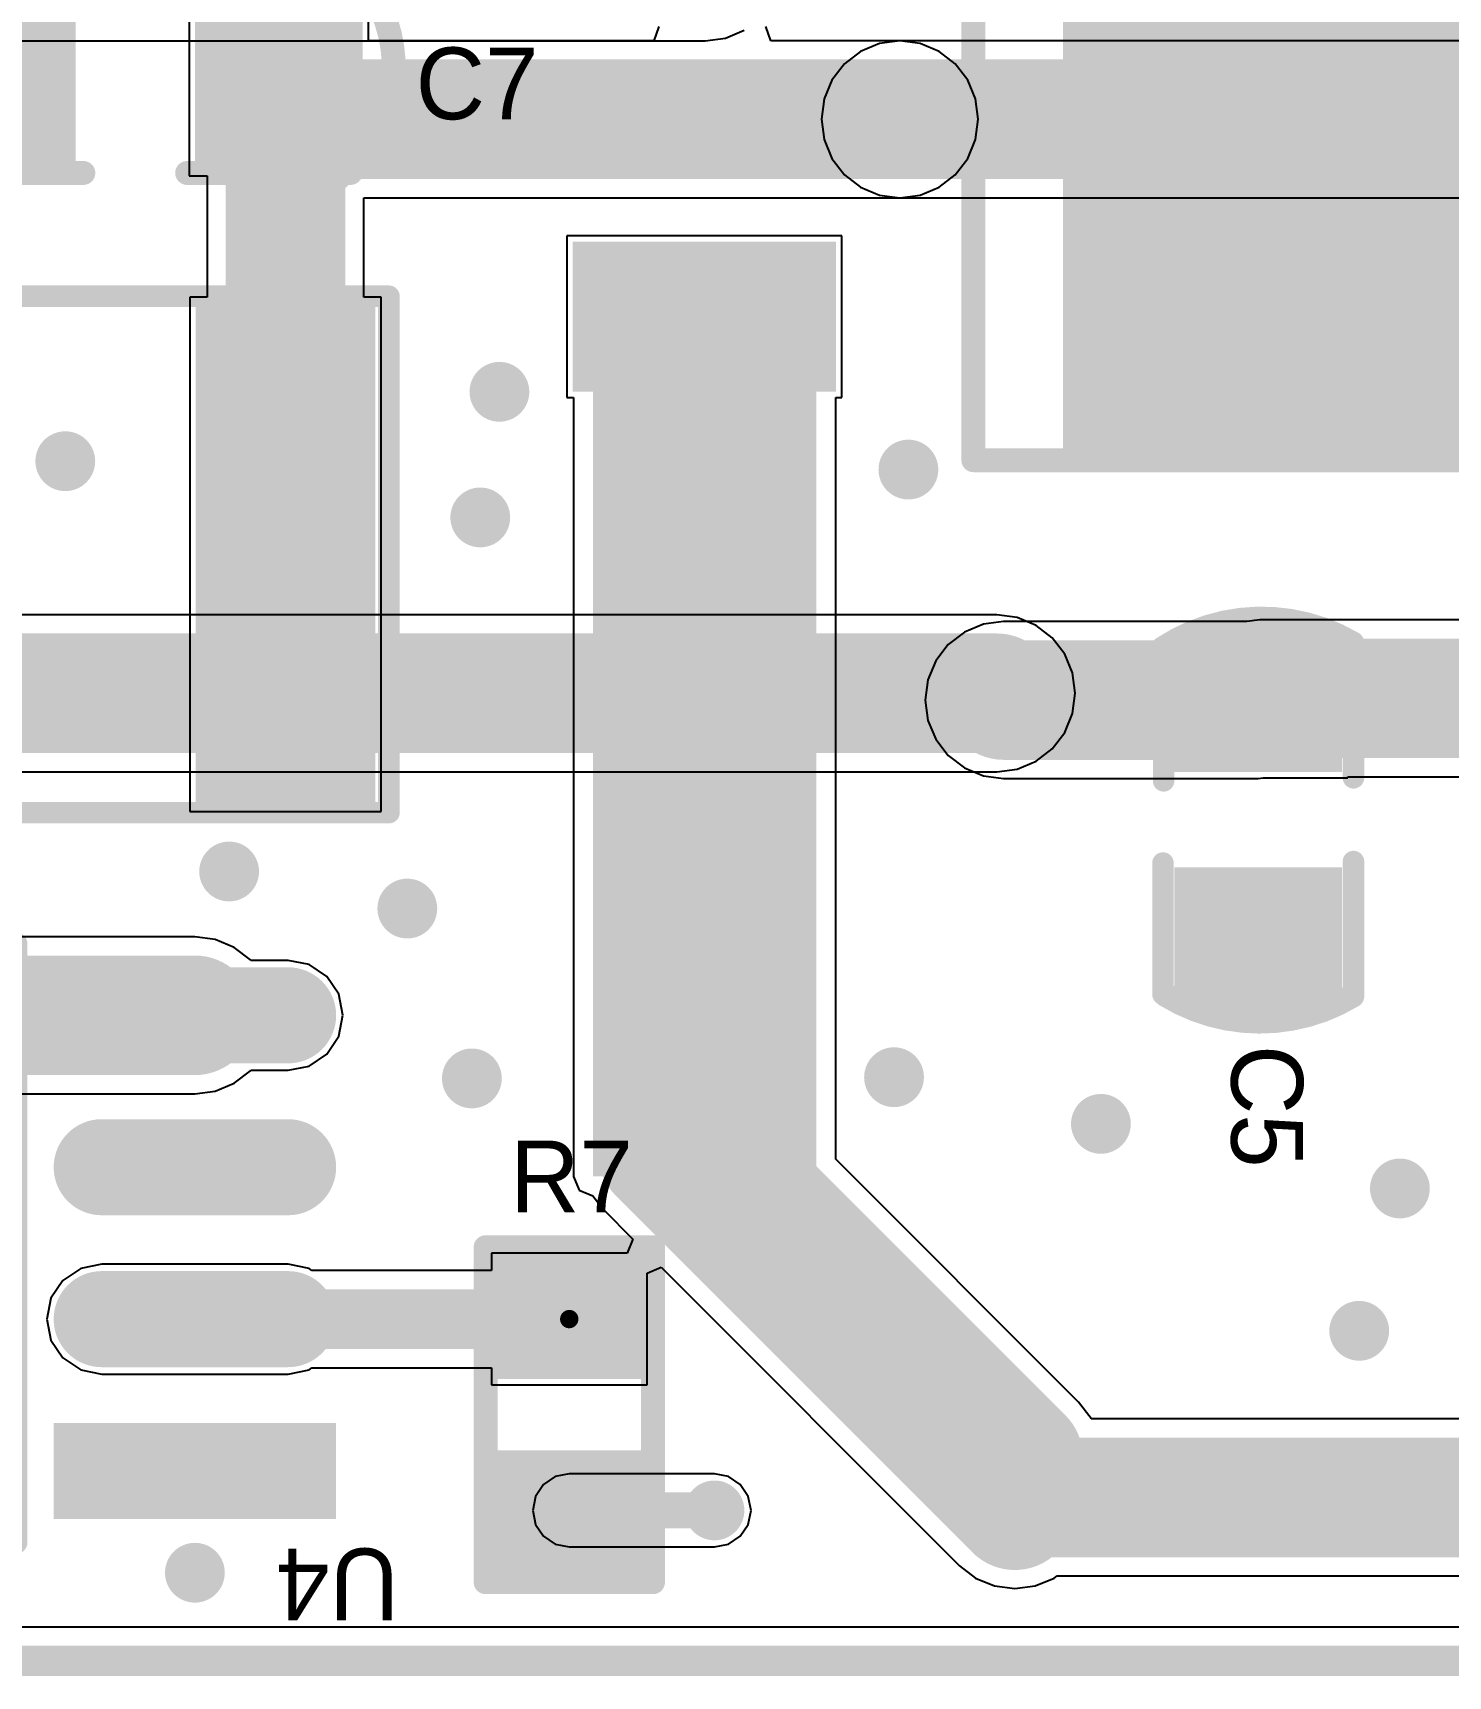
# Model space of a CAD drawing. Extents: x 23 to 127, y 48 to 72.
# Drawn here: x 42.67 to 54.51, y 48.05 to 61.79 of the extents above; entities that cross this region are included whole.
import ezdxf

# ---------------------------------------------------------------- set-up
doc = ezdxf.new("R2010")
doc.units = 0
doc.layers.get('0').update_dxf_attribs({"linetype": 'CONTINUOUS'})
for name, color, linetype in [('BOTTOMLAYER', 5, 'CONTINUOUS'), ('KEEPOUTLAYER', 6, 'CONTINUOUS'), ('MULTILAYER', 9, 'CONTINUOUS'), ('TOPLAYER', 1, 'CONTINUOUS'), ('TOPOVERLAY', 2, 'CONTINUOUS'), ('TOPPASTE', 8, 'CONTINUOUS'), ('TOPSOLDER', 216, 'CONTINUOUS')]:
    doc.layers.add(name, color=color, linetype=linetype)

# ---------------------------------------------------------------- blocks, each defined once
blk = doc.blocks.new('C_0805_5')
at = {"layer": 'TOPLAYER'}
for points in [[(-0.500002, -0.599999), (-0.500002, 0.599999), (-1.5, -0.599999), (-1.5, 0.599999)], [(1.5, -0.599999), (1.5, 0.599999), (0.500002, -0.599999), (0.500002, 0.599999)]]:
    blk.add_solid(points, dxfattribs=at)
at = {"layer": 'TOPOVERLAY', "const_width": 0.2}
for points in [[(-1.434117, -0.795774, -0.285513), (-1.475064, 0.788495)], [(1.4732, 0.7874, -0.279994), (1.467485, -0.771251)]]:
    blk.add_lwpolyline(points, format="xyb", dxfattribs=at)
at = {"layer": 'TOPOVERLAY'}
for points, const_width in [([(-1.525064, 0.788495, 1), (-1.425064, 0.788495, 1)], 0.1), ([(-1.505499, 0.796595, 1), (-1.415501, 0.796595, 1)], 0.09), ([(-0.394998, 0.796595, 1), (-0.305001, 0.796595, 1)], 0.09), ([(0.305001, 0.796595, 1), (0.394998, 0.796595, 1)], 0.09), ([(1.4232, 0.7874, 1), (1.5232, 0.7874, 1)], 0.1), ([(1.428201, 0.796595, 1), (1.518199, 0.796595, 1)], 0.09), ([(1.417485, -0.771251, 1), (1.517485, -0.771251, 1)], 0.1), ([(-1.484117, -0.795774, 1), (-1.384117, -0.795774, 1)], 0.1), ([(-1.480099, -0.790905, 1), (-1.390101, -0.790905, 1)], 0.09), ([(-0.369598, -0.790905, 1), (-0.279601, -0.790905, 1)], 0.09), ([(0.317701, -0.796595, 1), (0.407698, -0.796595, 1)], 0.09), ([(1.415501, -0.796595, 1), (1.505499, -0.796595, 1)], 0.09)]:
    blk.add_lwpolyline(points, format="xyb", close=True, dxfattribs=dict(at, const_width=const_width))
at = {"layer": 'TOPOVERLAY', "const_width": 0.18}
for points in [[(-0.349999, 0.796595), (-1.4605, 0.796595)], [(1.4732, 0.796595), (0.349999, 0.796595)], [(-0.324599, -0.790905), (-1.4351, -0.790905)], [(1.4605, -0.796595), (0.362699, -0.796595)]]:
    blk.add_lwpolyline(points, dxfattribs=at)
at = {"layer": 'TOPPASTE'}
for points in [[(-0.500002, -0.599999), (-0.500002, 0.599999), (-1.5, -0.599999), (-1.5, 0.599999)], [(1.5, -0.599999), (1.5, 0.599999), (0.500002, -0.599999), (0.500002, 0.599999)]]:
    blk.add_solid(points, dxfattribs=at)
at = {"layer": 'TOPSOLDER'}
for points in [[(-0.398402, -0.701599), (-0.398402, 0.701599), (-1.6016, -0.701599), (-1.6016, 0.701599)], [(1.6016, -0.701599), (1.6016, 0.701599), (0.398402, -0.701599), (0.398402, 0.701599)]]:
    blk.add_solid(points, dxfattribs=at)
blk = doc.blocks.new('C_1206_7')
at = {"layer": 'TOPLAYER'}
for points in [[(-1.799999, -0.749999), (-0.600001, -0.749999), (-1.799999, 0.749999), (-0.600001, 0.749999)], [(0.600001, -0.749999), (1.799999, -0.749999), (0.600001, 0.749999), (1.799999, 0.749999)]]:
    blk.add_solid(points, dxfattribs=at)
at = {"layer": 'TOPOVERLAY', "const_width": 0.2}
for points in [[(-1.799999, -0.875, -0.414214), (-1.799999, 0.875)], [(1.799999, 0.875, -0.414214), (1.799999, -0.875)]]:
    blk.add_lwpolyline(points, format="xyb", dxfattribs=at)
for points in [[(-1.799999, 0.875), (-0.433997, 0.875)], [(0.433997, 0.875), (1.799999, 0.875)], [(-1.799999, -0.875), (-0.433997, -0.875)], [(0.433997, -0.875), (1.799999, -0.875)]]:
    blk.add_lwpolyline(points, dxfattribs=at)
at = {"layer": 'TOPOVERLAY', "const_width": 0.1}
for points in [[(-1.849999, 0.875, 1), (-1.749999, 0.875, 1)], [(-1.849999, 0.875, 1), (-1.749999, 0.875, 1)], [(-0.483997, 0.875, 1), (-0.383997, 0.875, 1)], [(0.383997, 0.875, 1), (0.483997, 0.875, 1)], [(1.749999, 0.875, 1), (1.849999, 0.875, 1)], [(1.749999, 0.875, 1), (1.849999, 0.875, 1)], [(-1.849999, -0.875, 1), (-1.749999, -0.875, 1)], [(-1.849999, -0.875, 1), (-1.749999, -0.875, 1)], [(-0.483997, -0.875, 1), (-0.383997, -0.875, 1)], [(0.383997, -0.875, 1), (0.483997, -0.875, 1)], [(1.749999, -0.875, 1), (1.849999, -0.875, 1)], [(1.749999, -0.875, 1), (1.849999, -0.875, 1)]]:
    blk.add_lwpolyline(points, format="xyb", close=True, dxfattribs=at)
at = {"layer": 'TOPPASTE'}
for points in [[(-1.799999, -0.749999), (-0.600001, -0.749999), (-1.799999, 0.749999), (-0.600001, 0.749999)], [(0.600001, -0.749999), (1.799999, -0.749999), (0.600001, 0.749999), (1.799999, 0.749999)]]:
    blk.add_solid(points, dxfattribs=at)
at = {"layer": 'TOPSOLDER'}
for points in [[(-1.901599, -0.851598), (-0.498401, -0.851598), (-1.901599, 0.851598), (-0.498401, 0.851598)], [(0.498401, -0.851598), (1.901599, -0.851598), (0.498401, 0.851598), (1.901599, 0.851598)]]:
    blk.add_solid(points, dxfattribs=at)
blk = doc.blocks.new('R_0603_34')
at = {"layer": 'TOPLAYER'}
for points in [[(-0.400002, -0.499999), (-0.400002, 0.499999), (-1.2, -0.499999), (-1.2, 0.499999)], [(1.2, -0.499999), (1.2, 0.499999), (0.400002, -0.499999), (0.400002, 0.499999)]]:
    blk.add_solid(points, dxfattribs=at)
at = {"layer": 'TOPOVERLAY', "const_width": 0.2}
for points in [[(-1.4, 0.700001), (1.4, 0.700001)], [(-1.4, 0.700001), (-1.4, -0.700001)], [(1.4, 0.700001), (1.4, -0.700001)], [(-1.4, -0.700001), (1.4, -0.700001)]]:
    blk.add_lwpolyline(points, dxfattribs=at)
at = {"layer": 'TOPOVERLAY', "const_width": 0.1}
for points in [[(-1.45, 0.700001, 1), (-1.35, 0.700001, 1)], [(-1.45, 0.700001, 1), (-1.35, 0.700001, 1)], [(1.35, 0.700001, 1), (1.45, 0.700001, 1)], [(1.35, 0.700001, 1), (1.45, 0.700001, 1)], [(-1.45, -0.700001, 1), (-1.35, -0.700001, 1)], [(-1.45, -0.700001, 1), (-1.35, -0.700001, 1)], [(1.35, -0.700001, 1), (1.45, -0.700001, 1)], [(1.35, -0.700001, 1), (1.45, -0.700001, 1)]]:
    blk.add_lwpolyline(points, format="xyb", close=True, dxfattribs=at)
at = {"layer": 'TOPPASTE'}
for points in [[(-0.400002, -0.499999), (-0.400002, 0.499999), (-1.2, -0.499999), (-1.2, 0.499999)], [(1.2, -0.499999), (1.2, 0.499999), (0.400002, -0.499999), (0.400002, 0.499999)]]:
    blk.add_solid(points, dxfattribs=at)
at = {"layer": 'TOPSOLDER'}
for points in [[(-0.298402, -0.601599), (-0.298402, 0.601599), (-1.3016, -0.601599), (-1.3016, 0.601599)], [(1.3016, -0.601599), (1.3016, 0.601599), (0.298402, -0.601599), (0.298402, 0.601599)]]:
    blk.add_solid(points, dxfattribs=at)
blk = doc.blocks.new('SOP8_150____57')
at = {"layer": 'TOPLAYER', "const_width": 0.599999}
for points in [[(-1.905, 3.379498), (-1.905, 1.820497)], [(-0.635, 3.379498), (-0.635, 1.820497)], [(0.635, 3.379498), (0.635, 1.820497)], [(1.905, 3.379498), (1.905, 1.820497)], [(-0.635, -1.820492), (-0.635, -3.379493)], [(0.635, -1.820492), (0.635, -3.379493)], [(1.905, -1.820492), (1.905, -3.379493)]]:
    blk.add_lwpolyline(points, dxfattribs=at)
at = {"layer": 'TOPLAYER', "const_width": 0.299999}
for points in [[(-2.055, 3.379498, 1), (-1.755, 3.379498, 1)], [(-0.785, 3.379498, 1), (-0.485, 3.379498, 1)], [(0.485, 3.379498, 1), (0.785, 3.379498, 1)], [(1.755, 3.379498, 1), (2.055, 3.379498, 1)], [(-2.055, 1.820497, 1), (-1.755, 1.820497, 1)], [(-0.785, 1.820497, 1), (-0.485, 1.820497, 1)], [(0.485, 1.820497, 1), (0.785, 1.820497, 1)], [(1.755, 1.820497, 1), (2.055, 1.820497, 1)], [(-0.785, -1.820492, 1), (-0.485, -1.820492, 1)], [(0.485, -1.820492, 1), (0.785, -1.820492, 1)], [(1.755, -1.820492, 1), (2.055, -1.820492, 1)], [(-0.785, -3.379493, 1), (-0.485, -3.379493, 1)], [(0.485, -3.379493, 1), (0.785, -3.379493, 1)], [(1.755, -3.379493, 1), (2.055, -3.379493, 1)]]:
    blk.add_lwpolyline(points, format="xyb", close=True, dxfattribs=at)
at = {"layer": 'TOPLAYER'}
blk.add_solid([(-1.605001, -3.679492), (-1.605001, -1.520492), (-2.204999, -3.679492), (-2.204999, -1.520492)], dxfattribs=at)
at = {"layer": 'TOPOVERLAY', "const_width": 0.2}
for points in [[(-2.499995, 1.1), (-2.499995, 0.366677)], [(-2.499995, 1.1), (2.499995, 1.1)], [(2.499995, 1.1), (2.499995, -1.099995)], [(-2.499995, -0.366646), (-2.499995, -1.099995)], [(-2.499995, -1.099995), (2.499995, -1.099995)]]:
    blk.add_lwpolyline(points, dxfattribs=at)
at = {"layer": 'TOPOVERLAY'}
for points, const_width in [([(-2.549995, 1.1, 1), (-2.449995, 1.1, 1)], 0.1), ([(-2.549995, 1.1, 1), (-2.449995, 1.1, 1)], 0.1), ([(2.449995, 1.1, 1), (2.549995, 1.1, 1)], 0.1), ([(2.449995, 1.1, 1), (2.549995, 1.1, 1)], 0.1), ([(-2.549995, 0.366677, 1), (-2.449995, 0.366677, 1)], 0.1), ([(-2.549995, 0.366677, 1), (-2.449995, 0.366677, 1)], 0.1), ([(-2.549995, -0.366646, 1), (-2.449995, -0.366646, 1)], 0.1), ([(-2.549995, -0.366672, 1), (-2.449995, -0.366672, 1)], 0.1), ([(-2.549995, -1.099995, 1), (-2.449995, -1.099995, 1)], 0.1), ([(-2.549995, -1.099995, 1), (-2.449995, -1.099995, 1)], 0.1), ([(2.449995, -1.099995, 1), (2.549995, -1.099995, 1)], 0.1), ([(2.449995, -1.099995, 1), (2.549995, -1.099995, 1)], 0.1), ([(-2.63, -2.599982, 1), (-2.880002, -2.599982, 1)], 0.249999), ([(-2.942501, -2.599982, 1), (-2.817503, -2.599982, 1)], 0.124998), ([(-2.692499, -2.599982, 1), (-2.567501, -2.599982, 1)], 0.124998)]:
    blk.add_lwpolyline(points, format="xyb", close=True, dxfattribs=dict(at, const_width=const_width))
at = {"layer": 'TOPOVERLAY', "const_width": 0.2}
blk.add_lwpolyline([(-2.499995, 0.366677, -1), (-2.499995, -0.366672)], format="xyb", dxfattribs=at)
at = {"layer": 'TOPPASTE', "const_width": 0.599999}
for points in [[(-1.905, 3.379498), (-1.905, 1.820497)], [(-0.635, 3.379498), (-0.635, 1.820497)], [(0.635, 3.379498), (0.635, 1.820497)], [(1.905, 3.379498), (1.905, 1.820497)], [(-0.635, -1.820492), (-0.635, -3.379493)], [(0.635, -1.820492), (0.635, -3.379493)], [(1.905, -1.820492), (1.905, -3.379493)]]:
    blk.add_lwpolyline(points, dxfattribs=at)
at = {"layer": 'TOPPASTE', "const_width": 0.299999}
for points in [[(-2.055, 3.379498, 1), (-1.755, 3.379498, 1)], [(-0.785, 3.379498, 1), (-0.485, 3.379498, 1)], [(0.485, 3.379498, 1), (0.785, 3.379498, 1)], [(1.755, 3.379498, 1), (2.055, 3.379498, 1)], [(-2.055, 1.820497, 1), (-1.755, 1.820497, 1)], [(-0.785, 1.820497, 1), (-0.485, 1.820497, 1)], [(0.485, 1.820497, 1), (0.785, 1.820497, 1)], [(1.755, 1.820497, 1), (2.055, 1.820497, 1)], [(-0.785, -1.820492, 1), (-0.485, -1.820492, 1)], [(0.485, -1.820492, 1), (0.785, -1.820492, 1)], [(1.755, -1.820492, 1), (2.055, -1.820492, 1)], [(-0.785, -3.379493, 1), (-0.485, -3.379493, 1)], [(0.485, -3.379493, 1), (0.785, -3.379493, 1)], [(1.755, -3.379493, 1), (2.055, -3.379493, 1)]]:
    blk.add_lwpolyline(points, format="xyb", close=True, dxfattribs=at)
at = {"layer": 'TOPPASTE'}
blk.add_solid([(-1.605001, -3.679492), (-1.605001, -1.520492), (-2.204999, -3.679492), (-2.204999, -1.520492)], dxfattribs=at)
at = {"layer": 'TOPSOLDER', "const_width": 0.803199}
for points in [[(-1.905, 3.379498), (-1.905, 1.820497)], [(-0.635, 3.379498), (-0.635, 1.820497)], [(0.635, 3.379498), (0.635, 1.820497)], [(1.905, 3.379498), (1.905, 1.820497)], [(-0.635, -1.820492), (-0.635, -3.379493)], [(0.635, -1.820492), (0.635, -3.379493)], [(1.905, -1.820492), (1.905, -3.379493)]]:
    blk.add_lwpolyline(points, dxfattribs=at)
at = {"layer": 'TOPSOLDER', "const_width": 0.401599}
for points in [[(-2.1058, 3.379498, 1), (-1.7042, 3.379498, 1)], [(-0.8358, 3.379498, 1), (-0.4342, 3.379498, 1)], [(0.4342, 3.379498, 1), (0.8358, 3.379498, 1)], [(1.7042, 3.379498, 1), (2.1058, 3.379498, 1)], [(-2.1058, 1.820497, 1), (-1.7042, 1.820497, 1)], [(-0.8358, 1.820497, 1), (-0.4342, 1.820497, 1)], [(0.4342, 1.820497, 1), (0.8358, 1.820497, 1)], [(1.7042, 1.820497, 1), (2.1058, 1.820497, 1)], [(-0.8358, -1.820492, 1), (-0.4342, -1.820492, 1)], [(0.4342, -1.820492, 1), (0.8358, -1.820492, 1)], [(1.7042, -1.820492, 1), (2.1058, -1.820492, 1)], [(-0.8358, -3.379493, 1), (-0.4342, -3.379493, 1)], [(0.4342, -3.379493, 1), (0.8358, -3.379493, 1)], [(1.7042, -3.379493, 1), (2.1058, -3.379493, 1)]]:
    blk.add_lwpolyline(points, format="xyb", close=True, dxfattribs=at)
at = {"layer": 'TOPSOLDER'}
blk.add_solid([(-1.503401, -3.781092), (-1.503401, -1.418892), (-2.306599, -3.781092), (-2.306599, -1.418892)], dxfattribs=at)
blk = doc.blocks.new('L_SMD_61')
at = {"layer": 'TOPLAYER'}
for points in [[(-2.357996, -1.983999), (-1.057999, -1.983999), (-2.357996, 2.015998), (-1.057999, 2.015998)], [(1.042002, -1.983999), (2.341999, -1.983999), (1.042002, 2.015998), (2.341999, 2.015998)]]:
    blk.add_solid(points, dxfattribs=at)
at = {"layer": 'TOPOVERLAY', "const_width": 0.18}
for points in [[(2.555999, 2.174999), (-2.571999, 2.174999)], [(-2.571999, 2.174999), (-2.571999, -2.143001)], [(2.555999, 2.174999), (2.555999, -2.143001)], [(2.555999, -2.143001), (-2.571999, -2.143001)]]:
    blk.add_lwpolyline(points, dxfattribs=at)
at = {"layer": 'TOPOVERLAY', "const_width": 0.09}
for points in [[(-2.616998, 2.174999, 1), (-2.527, 2.174999, 1)], [(-2.616998, 2.174999, 1), (-2.527, 2.174999, 1)], [(2.511001, 2.174999, 1), (2.600998, 2.174999, 1)], [(2.511001, 2.174999, 1), (2.600998, 2.174999, 1)], [(-2.616998, -2.143001, 1), (-2.527, -2.143001, 1)], [(-2.616998, -2.143001, 1), (-2.527, -2.143001, 1)], [(2.511001, -2.143001, 1), (2.600998, -2.143001, 1)], [(2.511001, -2.143001, 1), (2.600998, -2.143001, 1)]]:
    blk.add_lwpolyline(points, format="xyb", close=True, dxfattribs=at)
at = {"layer": 'TOPPASTE'}
for points in [[(-2.357996, -1.983999), (-1.057999, -1.983999), (-2.357996, 2.015998), (-1.057999, 2.015998)], [(1.042002, -1.983999), (2.341999, -1.983999), (1.042002, 2.015998), (2.341999, 2.015998)]]:
    blk.add_solid(points, dxfattribs=at)
at = {"layer": 'TOPSOLDER'}
for points in [[(-2.459596, -2.085599), (-0.956399, -2.085599), (-2.459596, 2.117598), (-0.956399, 2.117598)], [(0.940402, -2.085599), (2.443599, -2.085599), (0.940402, 2.117598), (2.443599, 2.117598)]]:
    blk.add_solid(points, dxfattribs=at)
blk = doc.blocks.new('D_PAK_63')
at = {"layer": 'TOPLAYER'}
for points in [[(-3.299998, -0.149997), (3.299998, -0.149997), (-3.299998, 6.649999), (3.299998, 6.649999)], [(-2.825001, -4.249999), (-1.775, -4.249999), (-2.825001, -2.249998), (-1.775, -2.249998)], [(1.775, -4.249997), (2.825001, -4.249997), (1.775, -2.249995), (2.825001, -2.249995)]]:
    blk.add_solid(points, dxfattribs=at)
at = {"layer": 'TOPOVERLAY', "const_width": 0.2}
for points in [[(-3.500001, -1.000001), (-3.500001, 5.900001)], [(3.500001, -1.000001), (3.500001, 5.800001)], [(3.500001, -1.000001), (-3.500001, -1.000001)]]:
    blk.add_lwpolyline(points, dxfattribs=at)
at = {"layer": 'TOPOVERLAY'}
for points, const_width in [([(-3.550001, 5.900001, 1), (-3.450001, 5.900001, 1)], 0.1), ([(3.450001, 5.800001, 1), (3.550001, 5.800001, 1)], 0.1), ([(-3.550001, -1.000001, 1), (-3.450001, -1.000001, 1)], 0.1), ([(-3.550001, -1.000001, 1), (-3.450001, -1.000001, 1)], 0.1), ([(3.450001, -1.000001, 1), (3.550001, -1.000001, 1)], 0.1), ([(3.450001, -1.000001, 1), (3.550001, -1.000001, 1)], 0.1), ([(-2.414999, -1.699997, 1), (-2.665001, -1.699997, 1)], 0.249999), ([(-2.7275, -1.699997, 1), (-2.602502, -1.699997, 1)], 0.124998), ([(-2.477498, -1.699997, 1), (-2.3525, -1.699997, 1)], 0.124998)]:
    blk.add_lwpolyline(points, format="xyb", close=True, dxfattribs=dict(at, const_width=const_width))
at = {"layer": 'TOPPASTE'}
for points in [[(-3.299998, -0.149997), (3.299998, -0.149997), (-3.299998, 6.649999), (3.299998, 6.649999)], [(-2.825001, -4.249999), (-1.775, -4.249999), (-2.825001, -2.249998), (-1.775, -2.249998)], [(1.775, -4.249997), (2.825001, -4.249997), (1.775, -2.249995), (2.825001, -2.249995)]]:
    blk.add_solid(points, dxfattribs=at)
at = {"layer": 'TOPSOLDER'}
for points in [[(-3.401598, -0.251597), (3.401598, -0.251597), (-3.401598, 6.751599), (3.401598, 6.751599)], [(-2.926601, -4.351599), (-1.6734, -4.351599), (-2.926601, -2.148398), (-1.6734, -2.148398)], [(1.6734, -4.351597), (2.926601, -4.351597), (1.6734, -2.148395), (2.926601, -2.148395)]]:
    blk.add_solid(points, dxfattribs=at)

msp = doc.modelspace()

# ---------------------------------------------------------------- linework, layer by layer
at = {"layer": 'BOTTOMLAYER'}
for p, q in [((38.443299, 61.721632), (48.293299, 61.721632)), ((48.293299, 61.721632), (48.462984, 61.743971)), ((48.462984, 61.743971), (48.621102, 61.809467)), ((49.752153, 61.699046), (49.594033, 61.63355)), ((49.921838, 61.721385), (49.752153, 61.699046)), ((69.890279, 61.721385), (49.921838, 61.721385)), ((49.594033, 61.63355), (49.458255, 61.529361)), ((49.458255, 61.529361), (49.354067, 61.393583)), ((49.354067, 61.393583), (49.28857, 61.235463)), ((49.28857, 61.235463), (49.266231, 61.065778)), ((49.266231, 61.065778), (49.28857, 60.896094)), ((49.28857, 60.896094), (49.354067, 60.737974)), ((49.354067, 60.737974), (49.458255, 60.602195)), ((49.458255, 60.602195), (49.594033, 60.498007)), ((49.594033, 60.498007), (49.752153, 60.432511)), ((49.752153, 60.432511), (49.921838, 60.410171)), ((49.921838, 60.410171), (70.161838, 60.410171)), ((50.7333, 56.922845), (40.2133, 56.922845)), ((50.902984, 56.900506), (50.7333, 56.922845)), ((51.061102, 56.83501), (50.902984, 56.900506)), ((51.196883, 56.730821), (51.061102, 56.83501)), ((51.301071, 56.59504), (51.196883, 56.730821)), ((51.366567, 56.436923), (51.301071, 56.59504)), ((51.388907, 56.267238), (51.366567, 56.436923)), ((51.366567, 56.097554), (51.388907, 56.267238)), ((51.301071, 55.939436), (51.366567, 56.097554)), ((51.196883, 55.803655), (51.301071, 55.939436)), ((51.061102, 55.699467), (51.196883, 55.803655)), ((50.902984, 55.633971), (51.061102, 55.699467)), ((40.484862, 55.611631), (50.7333, 55.611631)), ((50.7333, 55.611631), (50.902984, 55.633971)), ((76.696425, 48.459667), (26.825727, 48.459667))]:
    msp.add_line(p, q, dxfattribs=at)
at = {"layer": 'BOTTOMLAYER', "const_width": 1.000001}
for points in [[(49.921838, 61.065778), (70.161838, 61.065778)], [(40.2133, 56.267238), (50.7333, 56.267238)]]:
    msp.add_lwpolyline(points, dxfattribs=at)
at = {"layer": 'BOTTOMLAYER'}
for points, const_width in [([(49.671839, 61.065778, 1), (50.171838, 61.065778, 1)], 0.499999), ([(49.79684, 61.065778, 1), (50.046837, 61.065778, 1)], 0.249999), ([(46.448302, 58.787238, 1), (46.698299, 58.787238, 1)], 0.249999), ([(42.818301, 58.207239, 1), (43.068298, 58.207239, 1)], 0.249999), ([(49.8683, 58.13724, 1), (50.118297, 58.13724, 1)], 0.249999), ([(46.288302, 57.73724, 1), (46.538299, 57.73724, 1)], 0.249999), ([(50.4833, 56.267238, 1), (50.983299, 56.267238, 1)], 0.499999), ([(50.608301, 56.267238, 1), (50.858298, 56.267238, 1)], 0.249999), ([(44.188301, 54.777239, 1), (44.438298, 54.777239, 1)], 0.249999), ([(45.678301, 54.467239, 1), (45.928298, 54.467239, 1)], 0.249999), ([(49.7483, 53.05724, 1), (49.998297, 53.05724, 1)], 0.249999), ([(46.218302, 53.04724, 1), (46.468299, 53.04724, 1)], 0.249999), ([(51.478302, 52.66724, 1), (51.728299, 52.66724, 1)], 0.249999), ([(53.978302, 52.127239, 1), (54.228299, 52.127239, 1)], 0.249999), ([(53.6383, 50.937239, 1), (53.888297, 50.937239, 1)], 0.249999), ([(48.246759, 49.435697, 1), (48.496756, 49.435697, 1)], 0.249999)]:
    msp.add_lwpolyline(points, format="xyb", close=True, dxfattribs=dict(at, const_width=const_width))
at = {"layer": 'KEEPOUTLAYER', "const_width": 0.254}
msp.add_lwpolyline([(26.5433, 48.177239), (126.5433, 48.177239)], dxfattribs=at)
at = {"layer": 'MULTILAYER', "const_width": 0.249999}
for points in [[(49.79684, 61.065778, 1), (50.046837, 61.065778, 1)], [(46.448302, 58.787238, 1), (46.698299, 58.787238, 1)], [(42.818301, 58.207239, 1), (43.068298, 58.207239, 1)], [(49.8683, 58.13724, 1), (50.118297, 58.13724, 1)], [(46.288302, 57.73724, 1), (46.538299, 57.73724, 1)], [(50.608301, 56.267238, 1), (50.858298, 56.267238, 1)], [(44.188301, 54.777239, 1), (44.438298, 54.777239, 1)], [(45.678301, 54.467239, 1), (45.928298, 54.467239, 1)], [(49.7483, 53.05724, 1), (49.998297, 53.05724, 1)], [(46.218302, 53.04724, 1), (46.468299, 53.04724, 1)], [(51.478302, 52.66724, 1), (51.728299, 52.66724, 1)], [(53.978302, 52.127239, 1), (54.228299, 52.127239, 1)], [(53.6383, 50.937239, 1), (53.888297, 50.937239, 1)], [(48.246759, 49.435697, 1), (48.496756, 49.435697, 1)]]:
    msp.add_lwpolyline(points, format="xyb", close=True, dxfattribs=at)
at = {"layer": 'TOPLAYER'}
for p, q in [((43.978281, 62.391917), (43.978281, 60.591921)), ((45.478278, 61.721385), (45.478278, 62.391917)), ((47.905368, 61.841647), (47.864545, 61.721385)), ((48.842054, 61.721385), (48.801231, 61.841647)), ((47.864545, 61.721385), (45.478278, 61.721385)), ((49.921838, 61.721385), (48.842054, 61.721385)), ((50.091523, 61.699046), (49.921838, 61.721385)), ((50.249643, 61.63355), (50.091523, 61.699046)), ((50.385421, 61.529361), (50.249643, 61.63355)), ((50.489609, 61.393583), (50.385421, 61.529361)), ((50.555106, 61.235463), (50.489609, 61.393583)), ((50.577445, 61.065778), (50.555106, 61.235463)), ((50.555106, 60.896094), (50.577445, 61.065778)), ((50.489609, 60.737974), (50.555106, 60.896094)), ((50.385421, 60.602195), (50.489609, 60.737974)), ((43.978281, 60.591921), (44.12983, 60.591921)), ((44.12983, 60.591921), (44.12983, 59.577437)), ((50.249643, 60.498007), (50.385421, 60.602195)), ((50.091523, 60.432511), (50.249643, 60.498007)), ((45.441044, 59.577437), (45.441044, 60.410171)), ((45.441044, 60.410171), (49.921838, 60.410171)), ((49.921838, 60.410171), (50.091523, 60.432511)), ((49.436904, 60.090439), (47.136903, 60.090439)), ((47.136903, 60.090439), (47.136903, 58.740439)), ((49.436904, 58.740439), (49.436904, 60.090439)), ((44.12983, 59.577437), (43.985439, 59.577437)), ((43.985439, 59.577437), (43.985439, 55.277441)), ((45.585436, 59.577437), (45.441044, 59.577437)), ((45.585436, 55.277441), (45.585436, 59.577437)), ((47.136903, 58.740439), (47.192476, 58.740439)), ((47.192476, 58.740439), (47.192476, 52.227239)), ((49.385659, 52.372044), (49.385659, 58.740439)), ((49.385659, 58.740439), (49.436904, 58.740439)), ((52.932998, 56.880445), (52.824088, 56.866107)), ((55.016753, 56.880445), (52.932998, 56.880445)), ((50.462236, 56.778271), (50.326455, 56.674083)), ((50.620353, 56.843767), (50.462236, 56.778271)), ((50.790038, 56.866107), (50.620353, 56.843767)), ((52.824088, 56.866107), (50.790038, 56.866107)), ((50.326455, 56.674083), (50.222267, 56.538302)), ((50.222267, 56.538302), (50.15677, 56.380184)), ((50.15677, 56.380184), (50.134431, 56.2105)), ((50.134431, 56.2105), (50.15677, 56.040815)), ((50.15677, 56.040815), (50.222267, 55.882697)), ((50.222267, 55.882697), (50.326455, 55.746917)), ((50.326455, 55.746917), (50.462236, 55.642728)), ((50.462236, 55.642728), (50.620353, 55.577232)), ((50.620353, 55.577232), (50.790038, 55.554893)), ((50.790038, 55.554893), (52.91866, 55.554893)), ((52.91866, 55.554893), (52.961261, 55.560501)), ((52.961261, 55.560501), (53.668658, 55.560501)), ((53.668658, 55.560501), (53.668658, 55.569231)), ((53.668658, 55.569231), (55.50122, 55.569231)), ((43.985439, 55.277441), (45.585436, 55.277441)), ((44.02711, 54.230346), (42.1508, 54.230346)), ((44.196795, 54.208007), (44.02711, 54.230346)), ((44.354913, 54.14251), (44.196795, 54.208007)), ((44.490693, 54.038322), (44.354913, 54.14251)), ((44.494351, 54.033555), (44.490693, 54.038322)), ((44.806611, 54.033555), (44.494351, 54.033555)), ((44.982191, 53.99863), (44.806611, 54.033555)), ((45.131043, 53.899171), (44.982191, 53.99863)), ((45.230501, 53.750319), (45.131043, 53.899171)), ((45.265426, 53.574739), (45.230501, 53.750319)), ((45.230501, 53.399159), (45.265426, 53.574739)), ((45.131043, 53.250308), (45.230501, 53.399159)), ((44.982191, 53.150849), (45.131043, 53.250308)), ((44.354913, 53.006968), (44.490693, 53.111156)), ((44.490693, 53.111156), (44.494351, 53.115924)), ((44.494351, 53.115924), (44.806611, 53.115924)), ((44.806611, 53.115924), (44.982191, 53.150849)), ((42.422361, 52.919132), (44.02711, 52.919132)), ((44.02711, 52.919132), (44.196795, 52.941471)), ((44.196795, 52.941471), (44.354913, 53.006968)), ((51.416882, 50.340824), (49.385659, 52.372044)), ((47.192476, 52.227239), (47.24003, 52.112433)), ((47.24003, 52.112433), (47.354152, 52.065161)), ((47.354152, 52.065161), (47.439717, 51.953655)), ((47.439717, 51.953655), (47.690341, 51.703031)), ((47.690341, 51.703031), (47.641739, 51.585698)), ((47.641739, 51.585698), (46.507941, 51.585698)), ((46.507941, 51.585698), (46.507941, 51.442574)), ((43.07203, 51.45863), (42.923178, 51.359171)), ((43.24761, 51.493555), (43.07203, 51.45863)), ((44.806611, 51.493555), (43.24761, 51.493555)), ((44.982191, 51.45863), (44.806611, 51.493555)), ((45.006219, 51.442574), (44.982191, 51.45863)), ((46.507941, 51.442574), (45.006219, 51.442574)), ((47.807938, 51.419498), (47.925271, 51.468101)), ((47.807938, 50.4857), (47.807938, 51.419498)), ((47.925271, 51.468101), (50.419716, 48.973656)), ((42.923178, 51.359171), (42.823719, 51.210319)), ((42.823719, 51.210319), (42.788794, 51.034739)), ((42.788794, 51.034739), (42.823719, 50.859159)), ((42.823719, 50.859159), (42.923178, 50.710308)), ((42.923178, 50.710308), (43.07203, 50.610849)), ((43.07203, 50.610849), (43.24761, 50.575924)), ((43.24761, 50.575924), (44.806611, 50.575924)), ((44.806611, 50.575924), (44.982191, 50.610849)), ((44.982191, 50.610849), (45.006219, 50.626904)), ((45.006219, 50.626904), (46.507941, 50.626904)), ((46.507941, 50.626904), (46.507941, 50.4857)), ((46.507941, 50.4857), (47.807938, 50.4857)), ((51.521073, 50.205041), (51.416882, 50.340824)), ((51.523143, 50.200044), (51.521073, 50.205041)), ((67.728379, 50.200044), (51.523143, 50.200044)), ((47.15794, 49.741574), (47.040886, 49.71829)), ((48.371757, 49.741574), (47.15794, 49.741574)), ((48.488811, 49.71829), (48.371757, 49.741574)), ((46.941651, 49.651986), (46.875347, 49.552751)), ((47.040886, 49.71829), (46.941651, 49.651986)), ((48.588046, 49.651986), (48.488811, 49.71829)), ((48.65435, 49.552751), (48.588046, 49.651986)), ((46.875347, 49.552751), (46.852063, 49.435697)), ((48.677634, 49.435697), (48.65435, 49.552751)), ((46.852063, 49.435697), (46.875347, 49.318644)), ((48.65435, 49.318644), (48.677634, 49.435697)), ((46.875347, 49.318644), (46.941651, 49.219409)), ((46.941651, 49.219409), (47.040886, 49.153105)), ((48.488811, 49.153105), (48.588046, 49.219409)), ((48.588046, 49.219409), (48.65435, 49.318644)), ((47.040886, 49.153105), (47.15794, 49.12982)), ((47.15794, 49.12982), (48.371757, 49.12982)), ((48.371757, 49.12982), (48.488811, 49.153105)), ((50.419716, 48.973656), (50.555497, 48.869465)), ((50.555497, 48.869465), (50.713615, 48.803974)), ((50.713615, 48.803974), (50.883299, 48.781635)), ((50.883299, 48.781635), (51.052984, 48.803974)), ((51.052984, 48.803974), (51.211102, 48.869465)), ((51.211102, 48.869465), (51.236339, 48.88883)), ((51.236339, 48.88883), (67.999938, 48.88883)), ((69.523889, 48.459667), (26.825727, 48.459667))]:
    msp.add_line(p, q, dxfattribs=at)
for points, const_width in [([(44.72828, 61.491919), (44.72828, 63.22806)], 1.000001), ([(44.785437, 60.696795), (45.154421, 61.065778)], 1.000001), ([(45.154421, 61.065778), (49.921838, 61.065778)], 1.000001), ([(44.785437, 57.427439), (44.785437, 60.696795)], 1.000001), ([(48.286904, 52.313637), (48.286904, 59.415439)], 1.000001), ([(50.790038, 56.2105), (52.91866, 56.2105)], 1.000001), ([(52.91866, 56.2105), (52.932998, 56.224838)], 1.000001), ([(52.932998, 56.224838), (55.50122, 56.224838)], 1.000001), ([(42.1508, 53.574739), (44.02711, 53.574739)], 1.000001), ([(47.9033, 52.417238), (50.883299, 49.437239)], 1.000001), ([(48.286904, 52.313637), (51.056103, 49.544437)], 1.000001), ([(48.733299, 52.097239), (50.953299, 49.877238)], 1.000001), ([(44.02711, 51.034739), (47.15698, 51.034739)], 0.499999), ([(47.15698, 51.034739), (47.15794, 51.035699)], 0.1524), ([(51.056103, 49.544437), (67.999938, 49.544437)], 1.000001), ([(47.15794, 49.435697), (48.371757, 49.435697)], 0.299999)]:
    msp.add_lwpolyline(points, dxfattribs=dict(at, const_width=const_width))
for points, const_width in [([(44.47828, 61.491919, 1), (44.978279, 61.491919, 1)], 0.499999), ([(44.904421, 61.065778, 1), (45.40442, 61.065778, 1)], 0.499999), ([(44.904421, 61.065778, 1), (45.40442, 61.065778, 1)], 0.499999), ([(49.671839, 61.065778, 1), (50.171838, 61.065778, 1)], 0.499999), ([(49.79684, 61.065778, 1), (50.046837, 61.065778, 1)], 0.249999), ([(44.535438, 60.696795, 1), (45.035437, 60.696795, 1)], 0.499999), ([(44.535438, 60.696795, 1), (45.035437, 60.696795, 1)], 0.499999), ([(48.036904, 59.415439, 1), (48.536903, 59.415439, 1)], 0.499999), ([(46.448302, 58.787238, 1), (46.698299, 58.787238, 1)], 0.249999), ([(42.818301, 58.207239, 1), (43.068298, 58.207239, 1)], 0.249999), ([(49.8683, 58.13724, 1), (50.118297, 58.13724, 1)], 0.249999), ([(46.288302, 57.73724, 1), (46.538299, 57.73724, 1)], 0.249999), ([(44.535438, 57.427439, 1), (45.035437, 57.427439, 1)], 0.499999), ([(50.540039, 56.2105, 1), (51.040038, 56.2105, 1)], 0.499999), ([(52.66866, 56.2105, 1), (53.168659, 56.2105, 1)], 0.499999), ([(52.66866, 56.2105, 1), (53.168659, 56.2105, 1)], 0.499999), ([(52.682999, 56.224838, 1), (53.182998, 56.224838, 1)], 0.499999), ([(52.682999, 56.224838, 1), (53.182998, 56.224838, 1)], 0.499999), ([(50.608301, 56.267238, 1), (50.858298, 56.267238, 1)], 0.249999), ([(44.188301, 54.777239, 1), (44.438298, 54.777239, 1)], 0.249999), ([(45.678301, 54.467239, 1), (45.928298, 54.467239, 1)], 0.249999), ([(43.777111, 53.574739, 1), (44.27711, 53.574739, 1)], 0.499999), ([(49.7483, 53.05724, 1), (49.998297, 53.05724, 1)], 0.249999), ([(46.218302, 53.04724, 1), (46.468299, 53.04724, 1)], 0.249999), ([(47.653301, 52.417238, 1), (48.1533, 52.417238, 1)], 0.499999), ([(51.478302, 52.66724, 1), (51.728299, 52.66724, 1)], 0.249999), ([(48.036904, 52.313637, 1), (48.536903, 52.313637, 1)], 0.499999), ([(48.036904, 52.313637, 1), (48.536903, 52.313637, 1)], 0.499999), ([(48.483299, 52.097239, 1), (48.983298, 52.097239, 1)], 0.499999), ([(53.978302, 52.127239, 1), (54.228299, 52.127239, 1)], 0.249999), ([(43.902112, 51.034739, 1), (44.152109, 51.034739, 1)], 0.249999), ([(47.031981, 51.034739, 1), (47.281978, 51.034739, 1)], 0.249999), ([(47.11888, 51.034739, 1), (47.19508, 51.034739, 1)], 0.0762), ([(47.11984, 51.035699, 1), (47.19604, 51.035699, 1)], 0.0762), ([(53.6383, 50.937239, 1), (53.888297, 50.937239, 1)], 0.249999), ([(50.7033, 49.877238, 1), (51.203299, 49.877238, 1)], 0.499999), ([(50.806104, 49.544437, 1), (51.306103, 49.544437, 1)], 0.499999), ([(50.806104, 49.544437, 1), (51.306103, 49.544437, 1)], 0.499999), ([(50.6333, 49.437239, 1), (51.133299, 49.437239, 1)], 0.499999), ([(48.246759, 49.435697, 1), (48.496756, 49.435697, 1)], 0.249999), ([(47.082941, 49.435697, 1), (47.232938, 49.435697, 1)], 0.15), ([(48.296759, 49.435697, 1), (48.446756, 49.435697, 1)], 0.15)]:
    msp.add_lwpolyline(points, format="xyb", close=True, dxfattribs=dict(at, const_width=const_width))
msp.add_solid([(47.354835, 52.227239), (49.2233, 52.227239), (47.354835, 59.296973), (49.2233, 59.296973)], dxfattribs=at)

# ---------------------------------------------------------------- block references
for name, p, rotation in [('D_PAK_63', (51.5369, 61.715439), 270), ('C_1206_7', (43.52828, 61.491919), 360), ('L_SMD_61', (43.07744, 57.443439), 180), ('C_0805_5', (52.91866, 55.210499), 270), ('SOP8_150____57', (41.427118, 51.669739), 90), ('R_0603_34', (47.15794, 50.235698), 90)]:
    msp.add_blockref(name, p, dxfattribs=dict(rotation=rotation))

# ---------------------------------------------------------------- texts
at = {"layer": 'TOPOVERLAY'}
for s, p in [('C7', (45.873299, 61.065778)), ('R7', (46.6633, 51.927239))]:
    msp.add_text(s, height=0.599999, dxfattribs=at).set_placement(p)
for s, rotation, p in [('C5', 270, (52.693301, 53.327239)), ('U4', 180, (45.733299, 49.11724))]:
    msp.add_text(s, height=0.599999, rotation=rotation, dxfattribs=at).set_placement(p)

doc.saveas('drawing.dxf')
